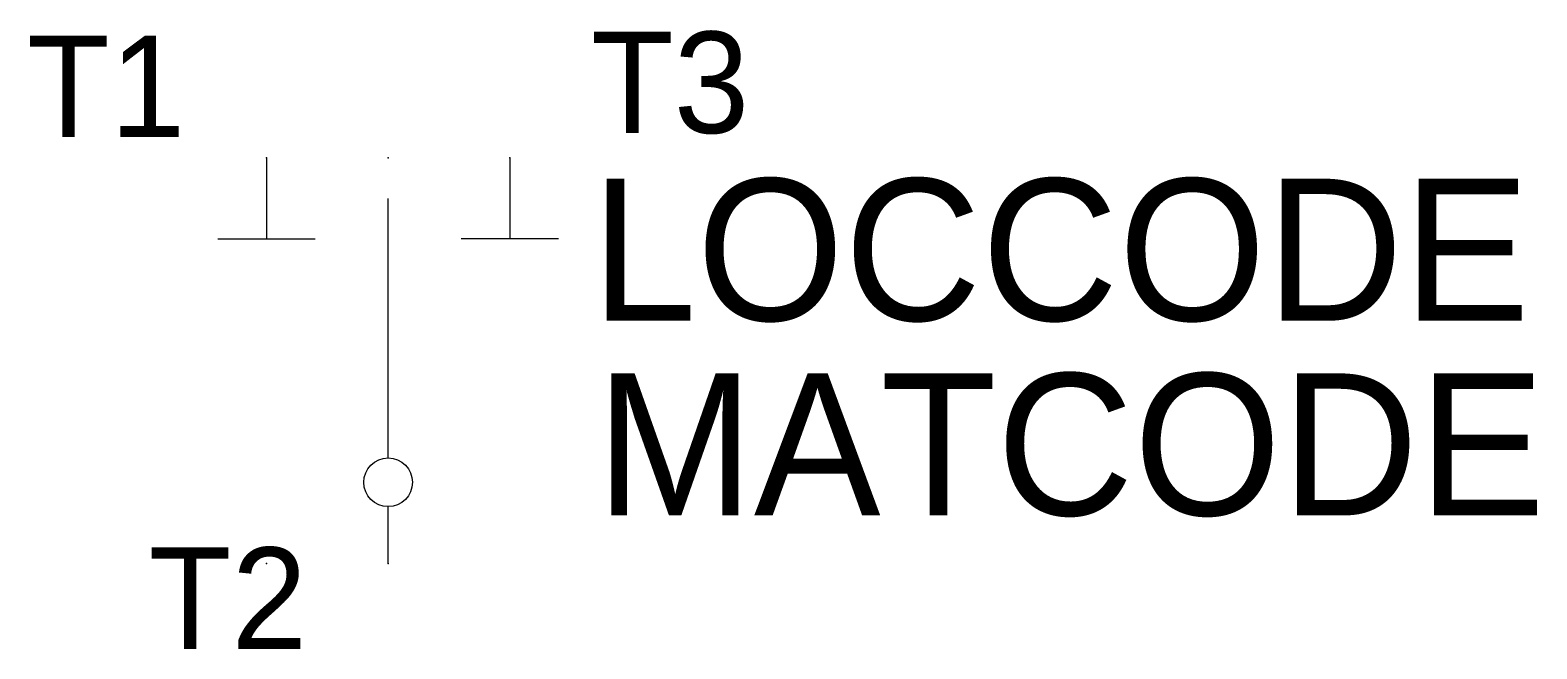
# Model space of a CAD drawing. Extents: x -8.8 to 28.3, y -7.1 to 8.1.
import ezdxf
from ezdxf.enums import TextEntityAlignment as Align

# ---------------------------------------------------------------- set-up
doc = ezdxf.new("R2010")
doc.units = 0
doc.layers.get('0').update_dxf_attribs({"linetype": 'CONTINUOUS'})
doc.layers.add('C', color=6, linetype='CONTINUOUS')
doc.layers.add('T2', color=1, linetype='CONTINUOUS')

msp = doc.modelspace()

# ---------------------------------------------------------------- linework, layer by layer
at = {"color": 0}
for p, q in [((-3, 5), (-3, 3)), ((3, 5), (3, 3)), ((0, -2.4), (0, 4)), ((-4.2, 3), (-1.8, 3)), ((4.2, 3), (1.8, 3)), ((0, -5), (0, -3.6))]:
    msp.add_line(p, q, dxfattribs=at)
msp.add_circle((0, -3), 0.6, dxfattribs=at)
at = {"layer": 'C', "color": 0, "linetype": 'CONTINUOUS'}
for p in [(-3, 5), (0, 5), (3, 5), (-3, -5), (0, -5)]:
    msp.add_point(p, dxfattribs=at)

# ---------------------------------------------------------------- texts
at = {"color": 0, "linetype": 'CONTINUOUS'}
for tag, p in [('LOCCODE', (5, 0.985)), ('MATCODE', (5.119, -3.815))]:
    msp.add_attdef(tag, p, '', height=3.5, dxfattribs=at)
at = {"layer": 'T2', "color": 0, "linetype": 'CONTINUOUS'}
for tag, p in [('T1', (-5, 5.514)), ('T2', (-2, -7.107))]:
    msp.add_attdef(tag, text='', height=2.5, dxfattribs=at).set_placement(p, align=Align.RIGHT)
msp.add_attdef('T3', (5, 5.61), '', height=2.5, dxfattribs=at)

doc.saveas('drawing.dxf')
